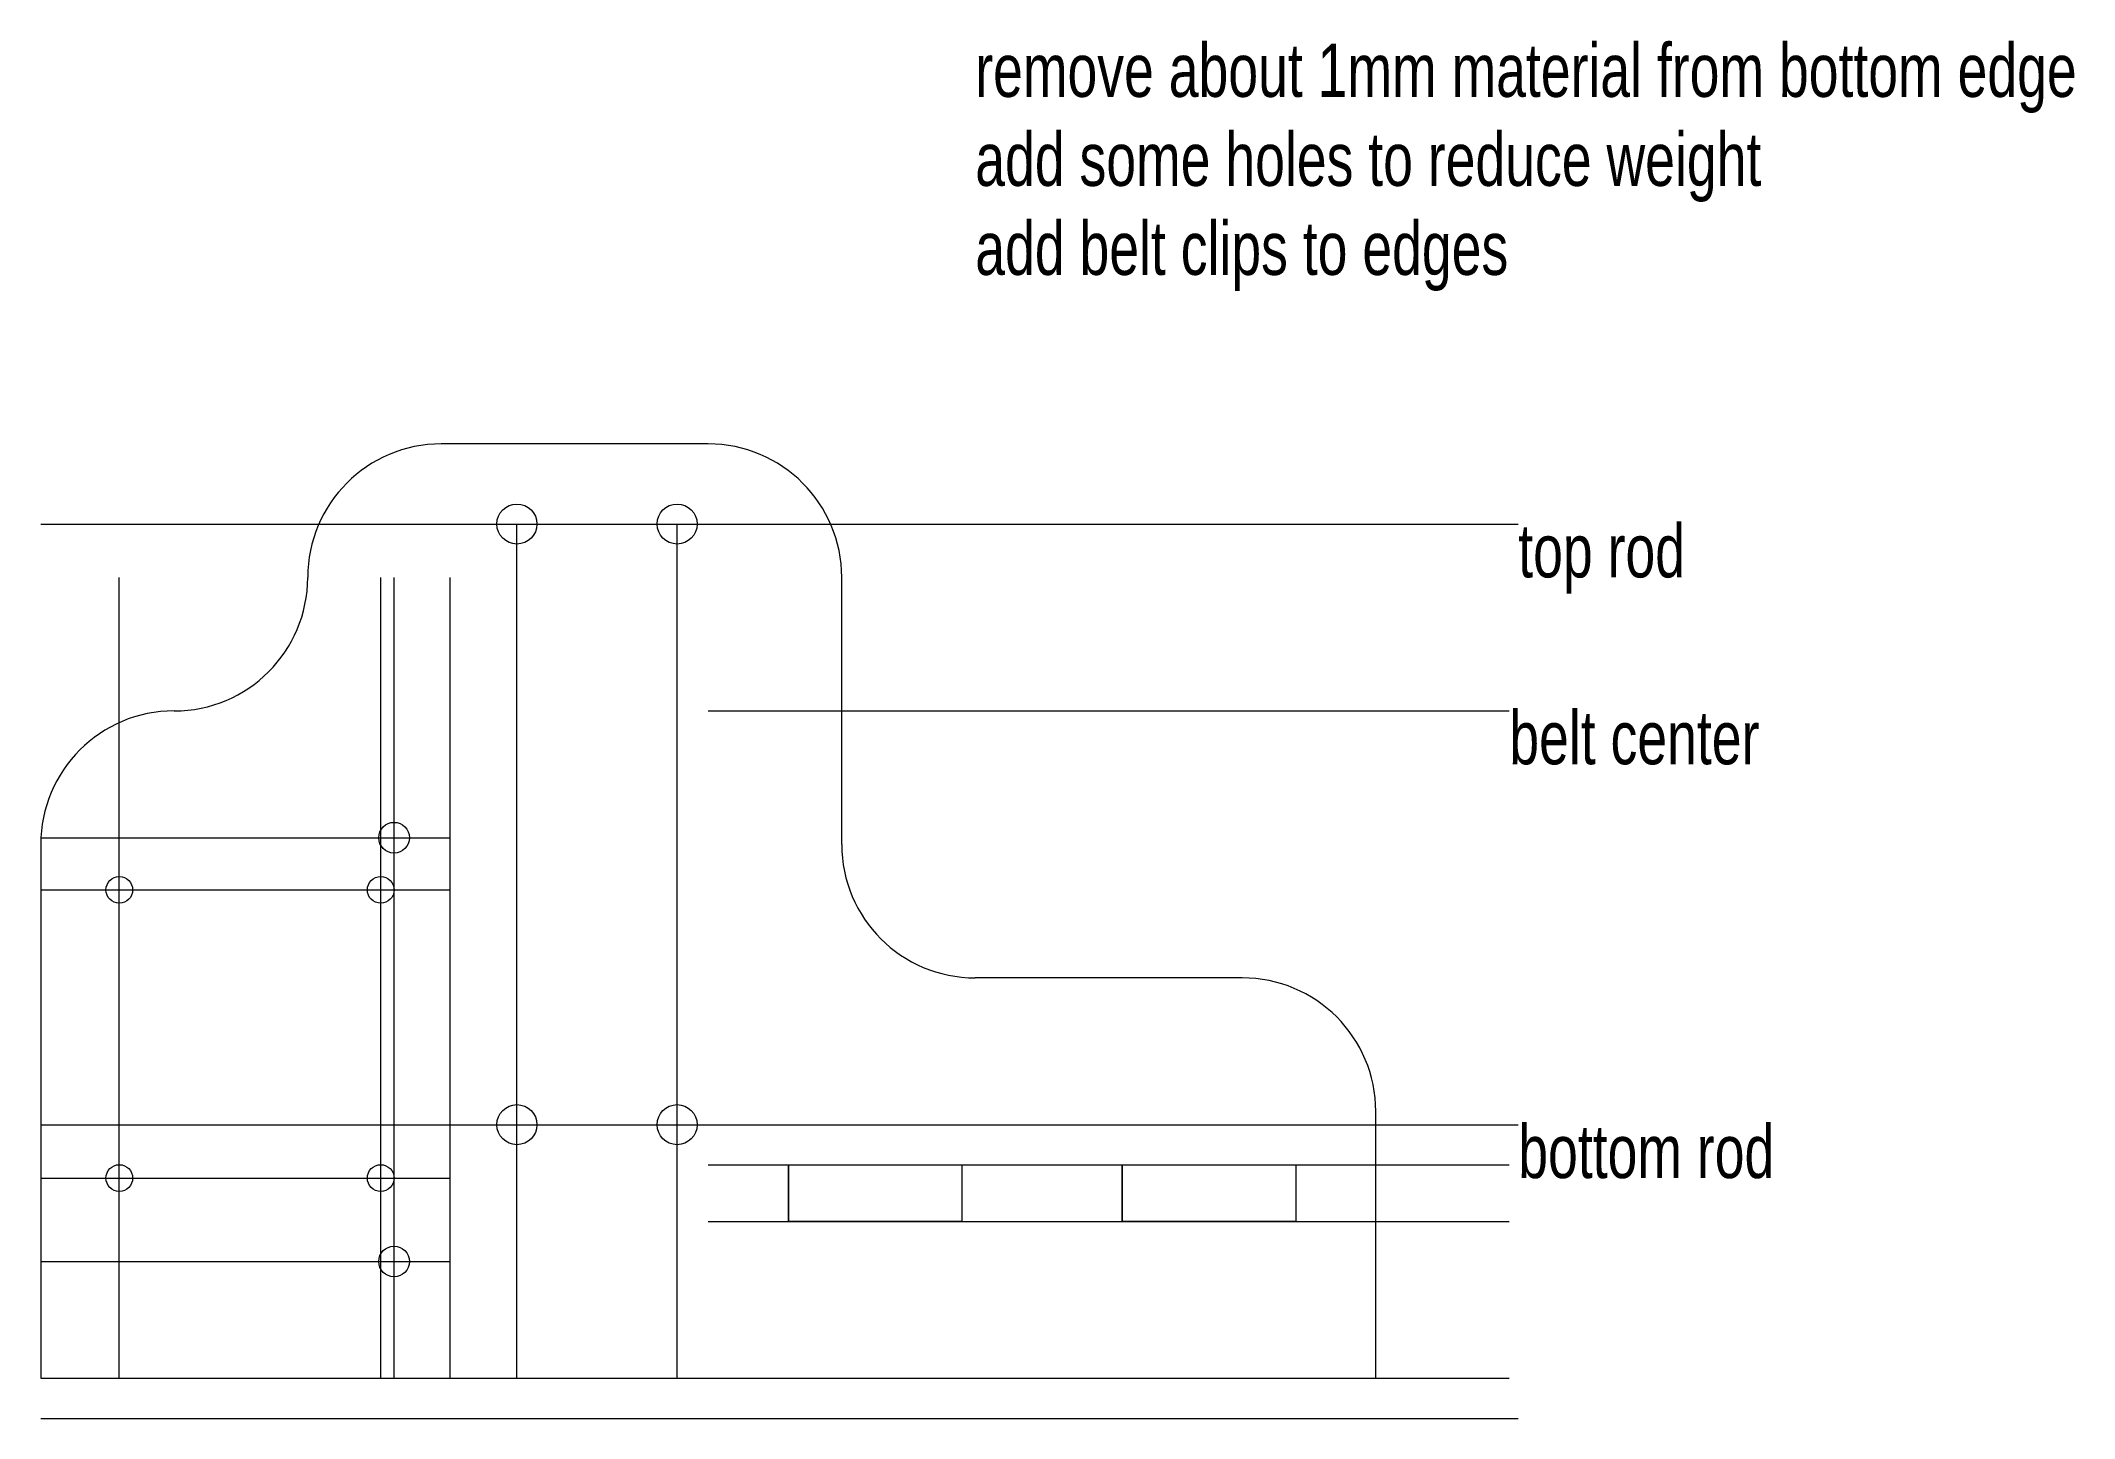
# Model space of a CAD drawing. Header units: millimetres. Extents: x 0 to 152, y -3 to 100.
import ezdxf

# ---------------------------------------------------------------- set-up
doc = ezdxf.new("R2010")
doc.units = ezdxf.units.MM
for name, color, linetype, lineweight, true_color in [('edge', 7, 'CONTINUOUS', 0, 0x000000), ('mounting', 7, 'CONTINUOUS', 0, 0x000000), ('skeleton', 5, 'CONTINUOUS', 0, 0x0000ff)]:
    doc.layers.add(name, color=color, linetype=linetype, lineweight=lineweight, true_color=true_color)
doc.styles.get("Standard").update_dxf_attribs({"font": 'txt', "width": 0.75})

msp = doc.modelspace()

# ---------------------------------------------------------------- linework, layer by layer
at = {"layer": 'edge'}
for p, q in [((50, 70), (30, 70)), ((20, 60), (20, 60)), ((60, 40), (60, 60)), ((10, 50), (10, 50)), ((0, 40), (0, 0)), ((90, 30), (70, 30)), ((100, 0), (100, 20)), ((0, 0), (100, 0))]:
    msp.add_line(p, q, dxfattribs=at)
for centre, start, end in [((30, 60), 90, 180), ((50, 60), 0, 90), ((10, 60), 270, 0), ((10, 40), 90, 180), ((70, 40), 180, 270), ((90, 20), 0, 90)]:
    msp.add_arc(centre, 10, start, end, dxfattribs=at)
at = {"layer": 'mounting'}
for p, q in [((56, 16), (69, 16)), ((56, 11.74), (56, 16)), ((69, 16), (69, 11.74)), ((81, 16), (94, 16)), ((81, 11.74), (81, 16)), ((94, 16), (94, 11.74)), ((69, 11.74), (56, 11.74)), ((94, 11.74), (81, 11.74))]:
    msp.add_line(p, q, dxfattribs=at)
for centre, radius in [((35.67, 64), 1.5), ((47.67, 64), 1.5), ((26.47, 40.5), 1.15), ((5.89, 36.59), 1), ((25.47, 36.59), 1), ((35.67, 19), 1.5), ((47.67, 19), 1.5), ((5.89, 15), 1), ((25.47, 15), 1), ((26.47, 8.75), 1.15)]:
    msp.add_circle(centre, radius, dxfattribs=at)
at = {"layer": 'skeleton'}
for p, q in [((0, 64), (110.67, 64)), ((35.67, 0), (35.67, 64)), ((47.67, 0), (47.67, 64)), ((5.89, 0), (5.89, 60)), ((25.47, 0), (25.47, 60)), ((26.47, 0), (26.47, 60)), ((30.67, 0), (30.67, 60)), ((50, 50), (110, 50)), ((0, 40.5), (30.67, 40.5)), ((0, 36.59), (30.67, 36.59)), ((0, 19), (110.67, 19)), ((50, 16), (110, 16)), ((56, 16), (56, 11.74)), ((69, 16), (69, 11.74)), ((81, 16), (81, 11.74)), ((94, 16), (94, 11.74)), ((0, 15), (30.67, 15)), ((50, 11.74), (110, 11.74)), ((0, 8.75), (30.67, 8.75)), ((0, 0), (30.67, 0)), ((50, 0), (110, 0)), ((0, -3), (110.67, -3))]:
    msp.add_line(p, q, dxfattribs=at)

# ---------------------------------------------------------------- texts
at = {"layer": 'skeleton', "char_height": 4, "width": 100, "attachment_point": 1}
for s, insert in [('remove\\~about\\~1mm\\~material\\~from\\~bottom\\~edge\\Padd\\~some\\~holes\\~to\\~reduce\\~weight\\Padd\\~belt\\~clips\\~to\\~edges', (70, 100)), ('top\\~rod', (110.67, 64)), ('belt\\~center', (110, 50)), ('bottom\\~rod', (110.67, 19))]:
    msp.add_mtext(s, dxfattribs=dict(at, insert=insert))

doc.saveas('drawing.dxf')
